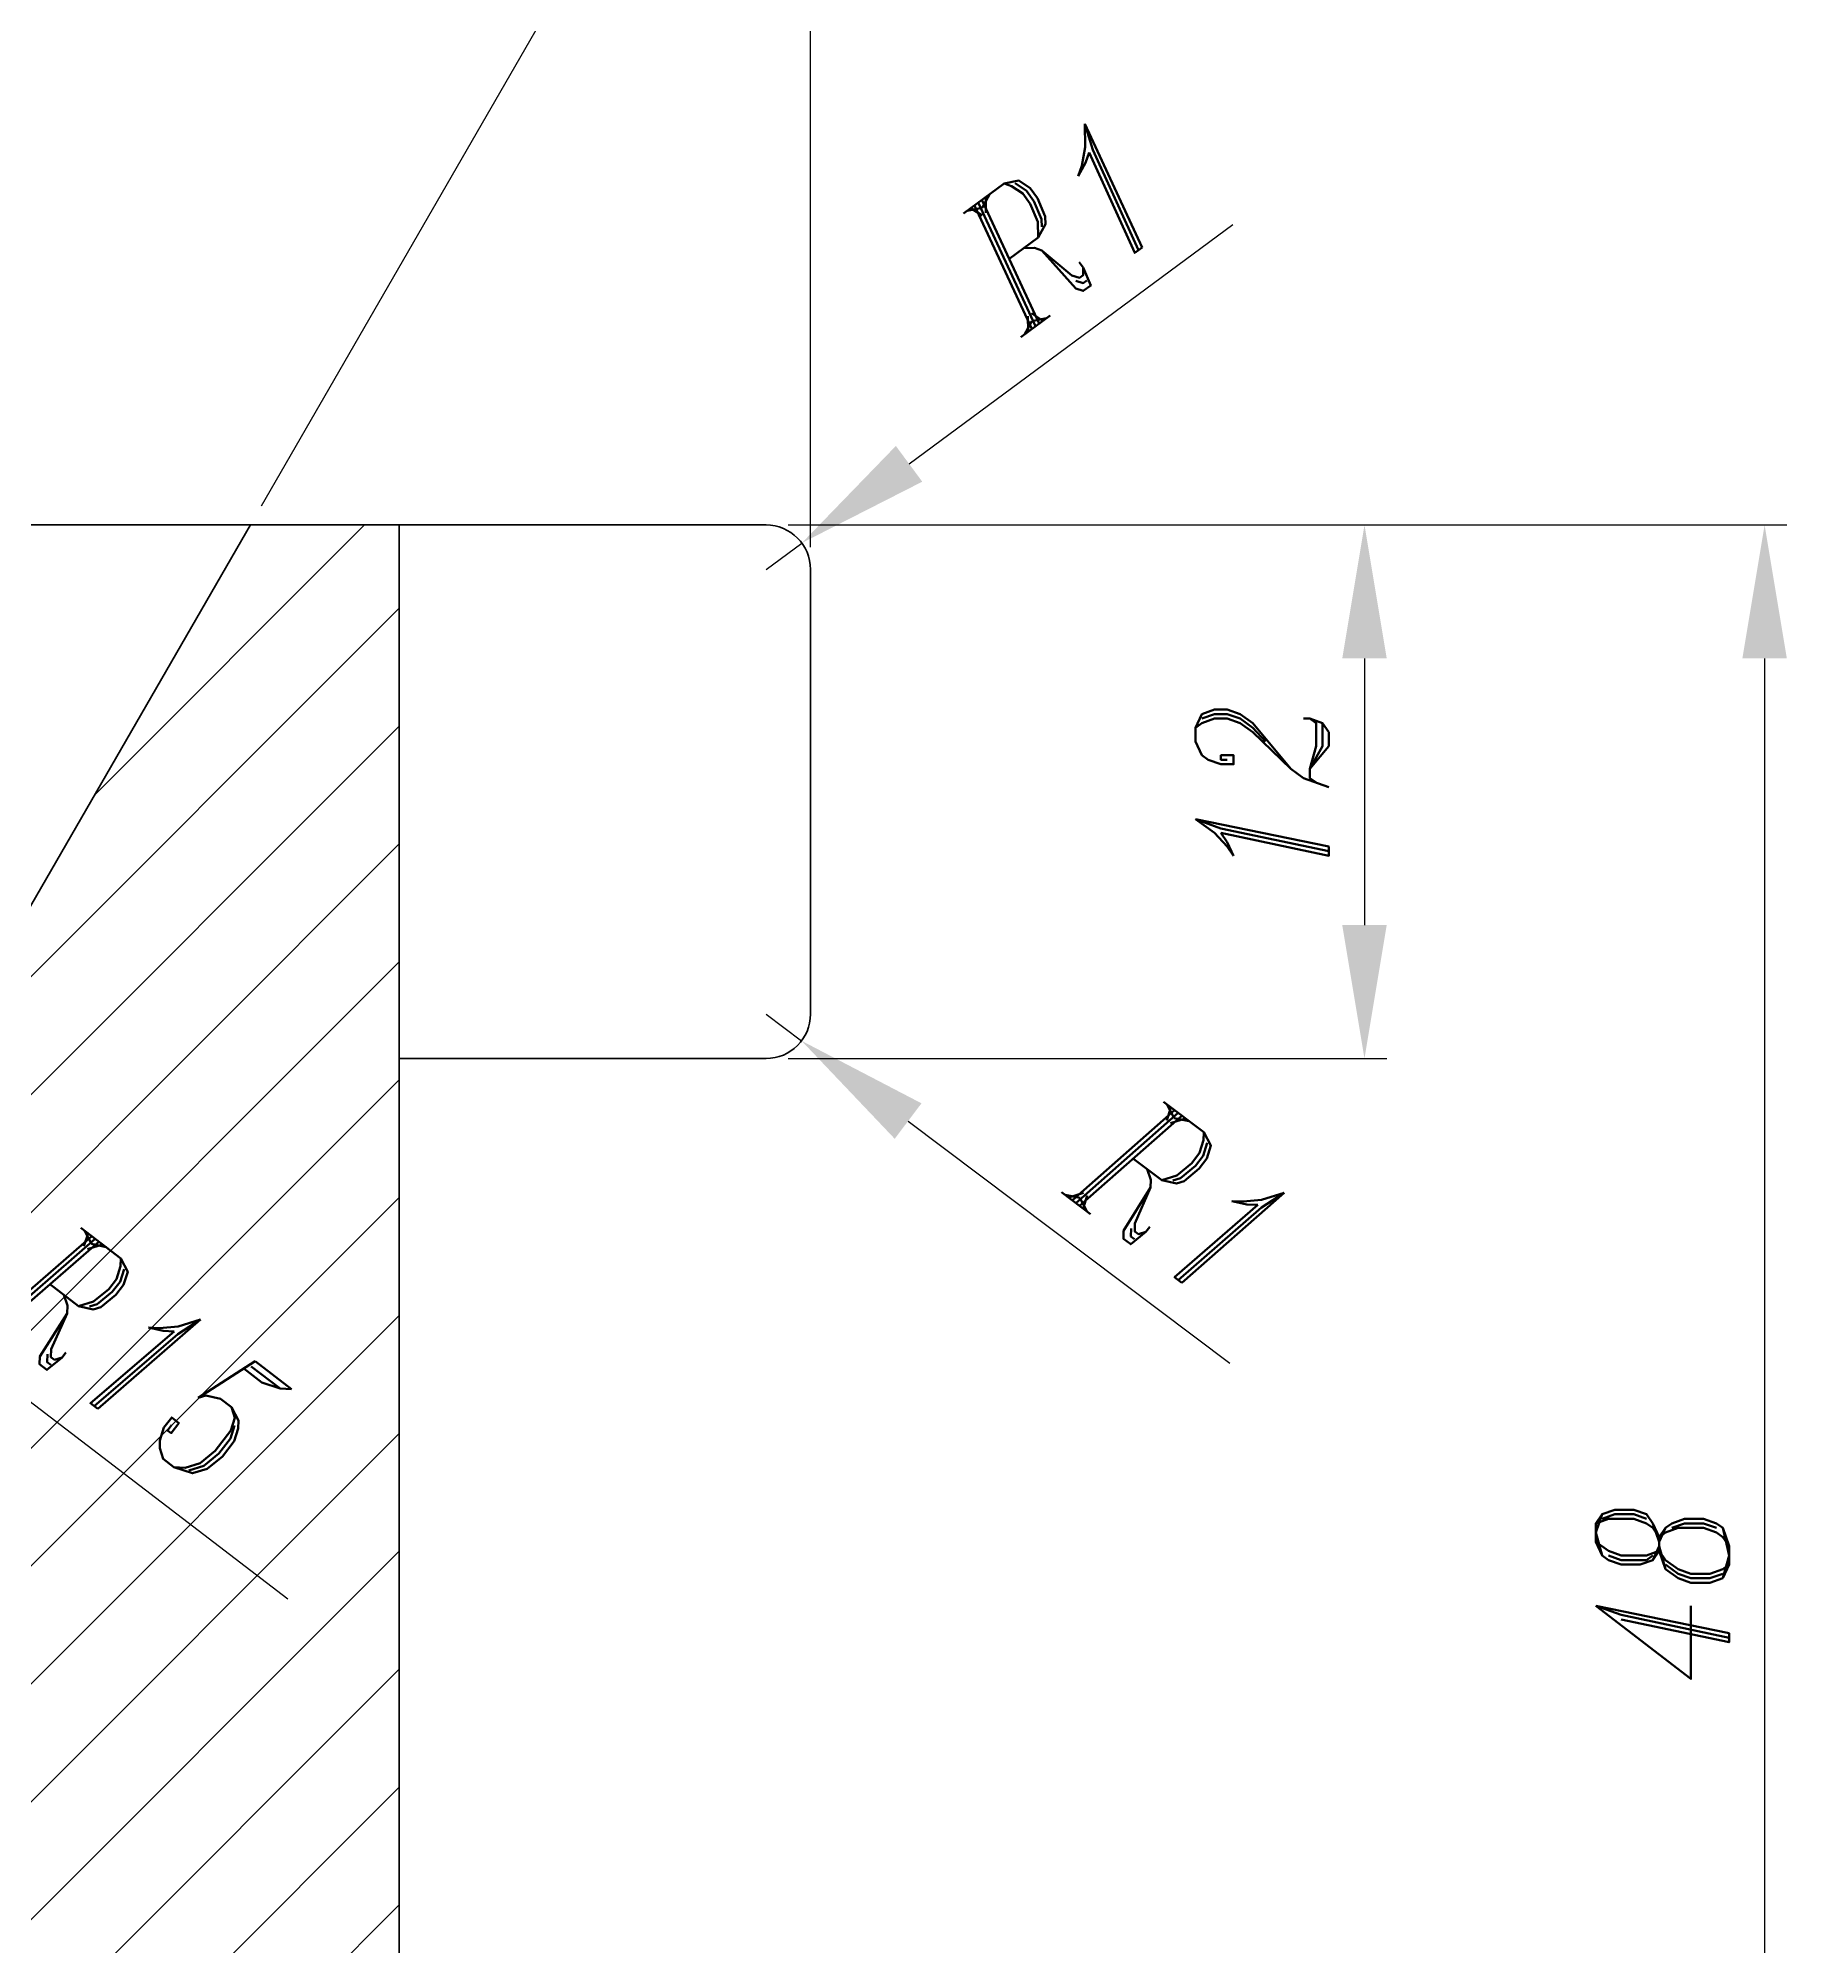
# Model space of a CAD drawing. Extents: x 70 to 367, y 34 to 454.
# Drawn here: x 245.19 to 284.53, y 340.01 to 382.91 of the extents above; entities that cross this region are included whole.
import ezdxf

# ---------------------------------------------------------------- set-up
doc = ezdxf.new("R2010")
doc.units = 0
doc.header["$LTSCALE"] = 5
doc.header["$MEASUREMENT"] = 0
doc.layers.get('0').update_dxf_attribs({"linetype": 'CONTINUOUS', "lineweight": 15})
doc.layers.add('3', color=3, linetype='CONTINUOUS', lineweight=35)
doc.layers.add('8', color=252, linetype='CONTINUOUS', lineweight=15)
doc.styles.add('ITALICT', font='italict', dxfattribs={"width": 0.8, "height": 3})
doc.dimstyles.get("Standard").update_dxf_attribs({"dimtxt": 0.18, "dimasz": 3, "dimexe": 0.5, "dimexo": 0.5, "dimgap": 0.8, "dimtad": 1, "dimdsep": 46, "dimtxsty": 'ITALICT', "dimcen": 0, "dimadec": 0, "dimazin": 0, "dimtfac": 1, "dimtmove": 0, "dimatfit": 0, "dimfxl": 1, "dimtolj": 1, "dimtzin": 0, "dimarcsym": 0})

# ---------------------------------------------------------------- blocks, each defined once
blk = doc.blocks.new('*D2')
at = {"color": 0, "lineweight": -2}
for p, q in [((262.061, 371.964), (275.526, 371.964)), ((275.026, 368.964), (275.026, 362.964)), ((262.061, 359.964), (275.526, 359.964))]:
    blk.add_line(p, q, dxfattribs=at)
at = {"color": 0}
for points in [[(274.526, 368.964), (275.526, 368.964), (275.026, 371.964)], [(274.526, 362.964), (275.526, 362.964), (275.026, 359.964)]]:
    blk.add_solid(points, dxfattribs=at)
at = {"color": 0, "insert": (272.726, 365.964), "char_height": 3, "attachment_point": 5, "rotation": 90, "style": 'ITALICT'}
blk.add_mtext('\\A1;12', dxfattribs=at)
blk = doc.blocks.new('*D5')
at = {"color": 0, "lineweight": -2}
for p, q in [((262.065, 371.964), (284.526, 371.964)), ((284.026, 368.964), (284.026, 326.964)), ((245.115, 323.964), (284.526, 323.964))]:
    blk.add_line(p, q, dxfattribs=at)
at = {"color": 0}
for points in [[(283.526, 368.964), (284.526, 368.964), (284.026, 371.964)], [(283.526, 326.964), (284.526, 326.964), (284.026, 323.964)]]:
    blk.add_solid(points, dxfattribs=at)
at = {"color": 0, "insert": (281.726, 347.964), "char_height": 3, "attachment_point": 5, "rotation": 90, "style": 'ITALICT'}
blk.add_mtext('\\A1;48', dxfattribs=at)
blk = doc.blocks.new('*D6')
at = {"color": 0, "lineweight": -2}
for p, q in [((161.565, 371.464), (161.565, 396.144)), ((262.565, 371.464), (262.565, 396.144)), ((164.565, 395.644), (259.565, 395.644))]:
    blk.add_line(p, q, dxfattribs=at)
at = {"color": 0}
for points in [[(164.565, 396.144), (164.565, 395.144), (161.565, 395.644)], [(259.565, 396.144), (259.565, 395.144), (262.565, 395.644)]]:
    blk.add_solid(points, dxfattribs=at)
at = {"color": 0, "insert": (212.065, 397.944), "char_height": 3, "attachment_point": 5, "style": 'ITALICT'}
blk.add_mtext('\\A1;%%c101', dxfattribs=at)
blk = doc.blocks.new('*D19')
at = {"color": 0, "lineweight": -2}
for p, q in [((243.615, 361.964), (243.615, 387.144)), ((250.216, 372.397), (256.705, 383.636))]:
    blk.add_line(p, q, dxfattribs=at)
blk.add_arc((243.615, 360.964), 25.68, 66.6972, 83.3028, dxfattribs=at)
at = {"color": 0}
for points in [[(246.58, 385.969), (246.639, 386.968), (243.615, 386.644)], [(253.998, 384.996), (253.549, 384.102), (256.455, 383.203)]]:
    blk.add_solid(points, dxfattribs=at)
at = {"color": 0, "insert": (250.857, 387.99), "char_height": 3, "attachment_point": 5, "rotation": 345, "style": 'ITALICT'}
blk.add_mtext('\\A1;30°', dxfattribs=at)
blk = doc.blocks.new('*D20')
at = {"color": 0, "lineweight": -2}
for p, q in [((264.782, 373.34), (272.067, 378.722)), ((261.565, 370.964), (262.369, 371.558))]:
    blk.add_line(p, q, dxfattribs=at)
at = {"color": 0}
blk.add_solid([(264.485, 373.742), (265.079, 372.938), (262.369, 371.558)], dxfattribs=at)
at = {"color": 0, "insert": (268.265, 378.772), "char_height": 3, "attachment_point": 5, "rotation": 36.4529, "style": 'ITALICT'}
blk.add_mtext('\\A1;R1', dxfattribs=at)
blk = doc.blocks.new('*D21')
at = {"color": 0, "lineweight": -2}
for p, q in [((261.565, 360.964), (262.364, 360.362)), ((264.76, 358.557), (271.994, 353.108))]:
    blk.add_line(p, q, dxfattribs=at)
at = {"color": 0}
blk.add_solid([(265.061, 358.956), (264.459, 358.158), (262.364, 360.362)], dxfattribs=at)
at = {"color": 0, "insert": (270.959, 356.767), "char_height": 3, "attachment_point": 5, "rotation": 323.0134, "style": 'ITALICT'}
blk.add_mtext('\\A1;R1', dxfattribs=at)
blk = doc.blocks.new('*D101')
at = {"color": 0, "lineweight": -2}
blk.add_line((250.809, 347.802), (241.282, 355.098), dxfattribs=at)
at = {"color": 0}
blk.add_solid([(241.586, 355.495), (240.978, 354.701), (238.901, 356.922)], dxfattribs=at)
at = {"color": 0, "insert": (247.444, 353.276), "char_height": 3, "attachment_point": 5, "rotation": 322.5536, "style": 'ITALICT'}
blk.add_mtext('\\A1;R15', dxfattribs=at)

msp = doc.modelspace()

# ---------------------------------------------------------------- hatches: boundary and pattern name
at = {"layer": '8'}
h = msp.add_hatch(dxfattribs=at)
h.set_pattern_fill('ANSI31', color=256, scale=15, style=0)
h.set_pattern_definition([(45, (-481.2776, -9.1784), (-1.3258252, 1.3258252), [])])
h.paths.add_polyline_path([(187.809, 351.684, 0.204986), (180.515, 360.964), (174.164, 371.964), (170.815, 371.964), (170.815, 359.964), (170.815, 339.032), (178.937, 324.964, 0.267949), (180.669, 323.964), (191.165, 323.964), (191.165, 324.964), (194.165, 324.964), (194.165, 327.964)])
h.paths.add_polyline_path([(229.965, 327.964), (229.965, 324.964), (232.965, 324.964), (232.965, 323.964), (243.46, 323.964, 0.267949), (245.192, 324.964), (253.315, 339.032), (253.315, 359.964), (253.315, 371.964), (249.966, 371.964), (243.615, 360.964, 0.204986), (236.321, 351.684), (232.574, 337.7)])
h.paths.add_polyline_path([(245.77, 358.337), (252.767, 352.978), (249.119, 348.214), (242.121, 353.574)], flags=24)

# ---------------------------------------------------------------- linework, layer by layer
at = {"layer": '3'}
for p, q in [((261.565, 371.964), (212.065, 371.964)), ((249.966, 371.964), (243.615, 360.964)), ((253.315, 371.964), (253.315, 339.032)), ((262.565, 360.964), (262.565, 370.964)), ((261.565, 359.964), (253.315, 359.964))]:
    msp.add_line(p, q, dxfattribs=at)
for centre, start, end in [((261.565, 370.964), 0, 90), ((261.565, 360.964), 270, 0)]:
    msp.add_arc(centre, 1, start, end, dxfattribs=at)

# ---------------------------------------------------------------- dimensions: what is measured, and where the dimension line sits
dim = msp.add_linear_dim(base=(262.565, 395.644), p1=(161.565, 370.964), p2=(262.565, 370.964), text='%%c<>', dimstyle='Standard', override={"dimtmove": 0})
dim.commit()
dim.dimension.update_dxf_attribs({"geometry": '*D6', "text_midpoint": (212.065, 395.644), "dimtype": 160})
dim = msp.add_angular_dim_2l(base=(252.398, 385.095), line1=((249.966, 371.964), (243.615, 360.964)), line2=((243.615, 360.964), (243.615, 361.464)), dimstyle='Standard')
dim.commit()
dim.dimension.update_dxf_attribs({"geometry": '*D19', "text_midpoint": (250.857, 387.99)})
for center, mpoint, picture, middle in [((261.565, 370.964), (262.369, 371.558), '*D20', (268.265, 378.772)), ((261.565, 360.964), (262.364, 360.362), '*D21', (270.959, 356.767)), ((250.809, 347.802), (238.901, 356.922), '*D101', (247.444, 353.276))]:
    dim = msp.add_radius_dim(center=center, mpoint=mpoint, dimstyle='Standard')
    dim.commit()
    dim.dimension.update_dxf_attribs({"geometry": picture, "text_midpoint": middle})
dim = msp.add_linear_dim(base=(284.026, 323.964), p1=(261.565, 371.964), p2=(244.615, 323.964), angle=90, dimstyle='Standard', override={"dimtmove": 0})
dim.commit()
dim.dimension.update_dxf_attribs({"geometry": '*D5', "text_midpoint": (284.026, 347.964), "dimtype": 160})
dim = msp.add_linear_dim(base=(275.026, 359.964), p1=(261.561, 371.964), p2=(261.561, 359.964), angle=90, dimstyle='Standard', override={"dimtmove": 0})
dim.commit()
dim.dimension.update_dxf_attribs({"geometry": '*D2', "text_midpoint": (272.726, 365.964)})

doc.saveas('drawing.dxf')
